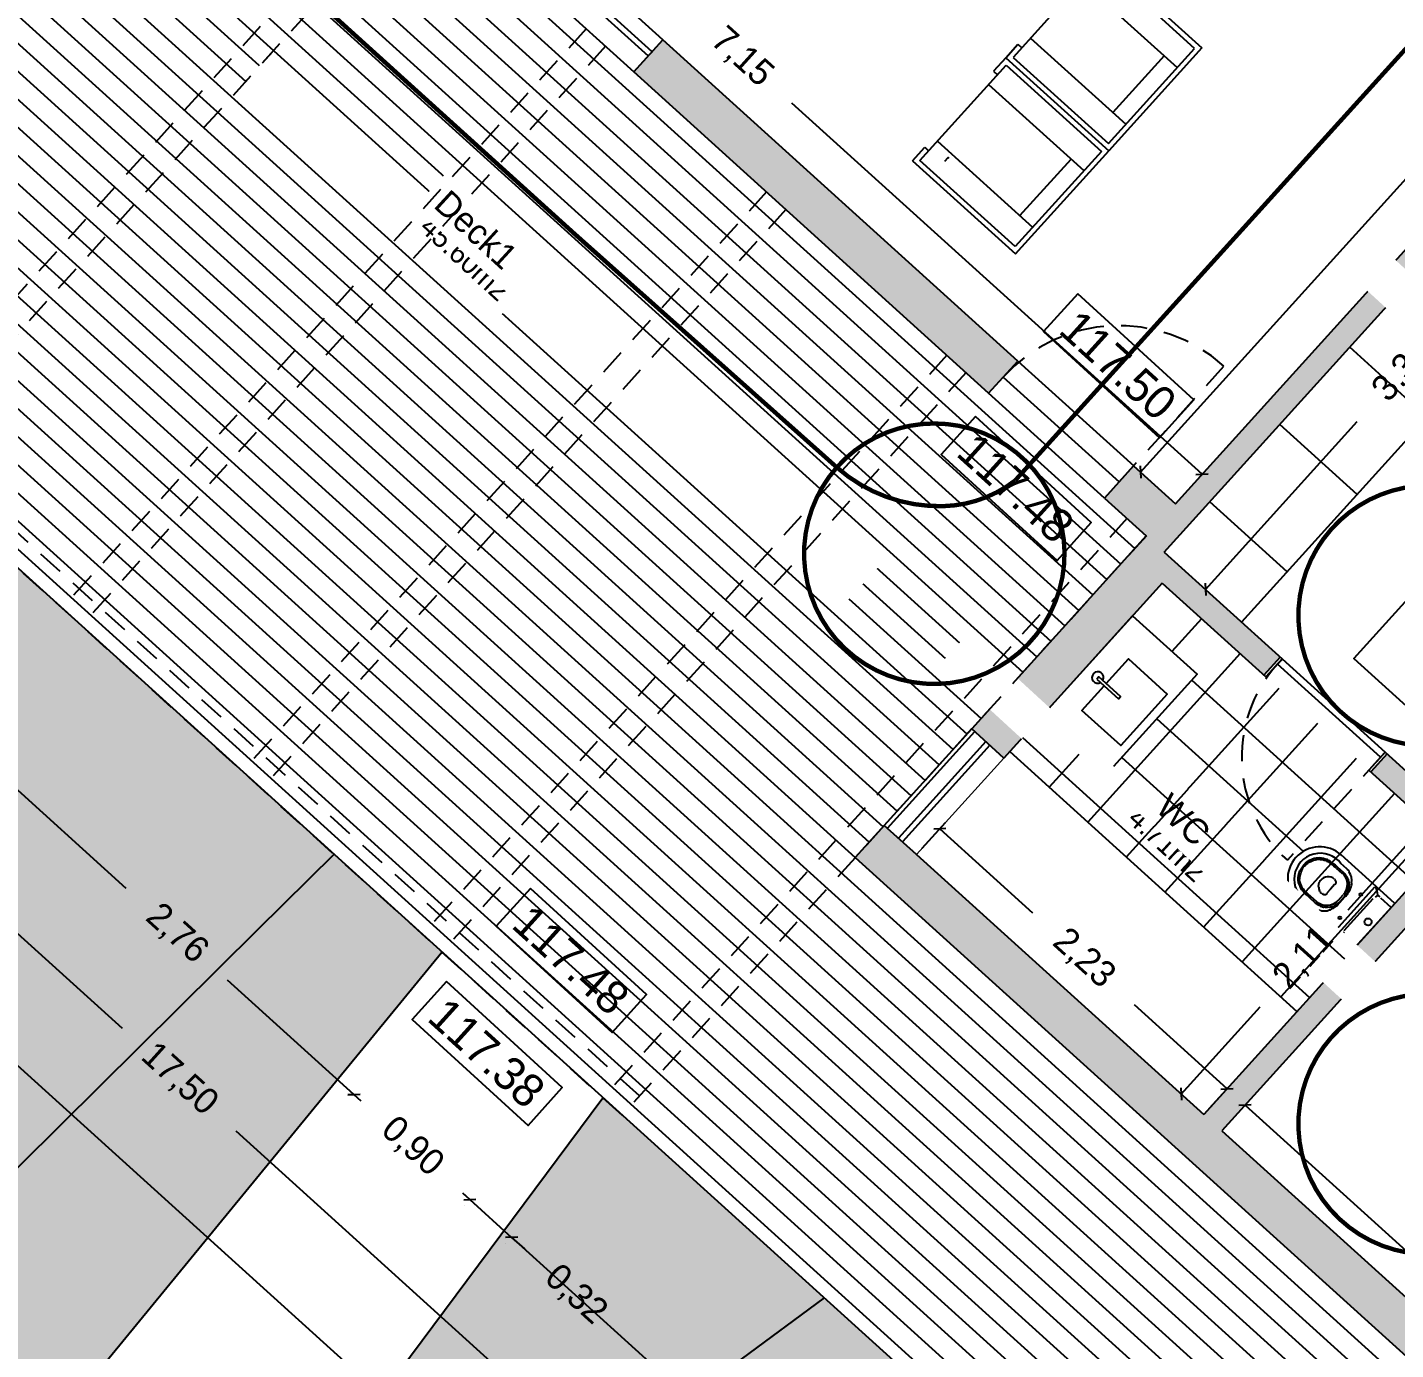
# Model space of a CAD drawing. Extents: x -196763 to -87623, y -65703 to -55832.
# Drawn here: x -87799.6 to -87791.72, y -65595.91 to -65588.3 of the extents above; entities that cross this region are included whole.
import ezdxf

# ---------------------------------------------------------------- set-up
doc = ezdxf.new("R2010")
doc.units = 0
doc.header["$MEASUREMENT"] = 0
doc.header["$PDMODE"] = 34
doc.header["$PDSIZE"] = 0.05
doc.linetypes.add('DASHED', pattern=[70, 50, -20])
doc.layers.add('01_vista', color=253, linetype='Continuous', lineweight=9)
for name, color, linetype in [('0_PROP.aux', 6, 'Continuous'), ('0_PROP.aux.cotas', 30, 'Continuous'), ('0_pROP.aux.legenda', 7, 'Continuous'), ('0_PROP.corte', 10, 'Continuous'), ('0_PROP.corte.vaos', 160, 'Continuous'), ('0_PROP.mob', 19, 'Continuous'), ('0_PROP.PMC', 5, 'Continuous'), ('0_PROP.trama', 251, 'Continuous'), ('0_PROP.vista1', 251, 'Continuous'), ('0_PROP.vista3', 254, 'Continuous'), ('0_PROP.vista4', 140, 'Continuous'), ('0_PROPfinal', 4, 'Continuous'), ('0_tramas piso0', 7, 'Continuous'), ('CV', 8, 'Continuous'), ('CVD', 6, 'Continuous')]:
    doc.layers.add(name, color=color, linetype=linetype)
doc.styles.add('creativespace', font='GOTHIC.TTF')
doc.dimstyles.new('creativespace', dxfattribs={"dimtxt": 0.15, "dimasz": 0.05, "dimexe": 0.05, "dimexo": 0.05, "dimgap": 0.2, "dimtad": 0, "dimtoh": 1, "dimzin": 1, "dimtxsty": 'creativespace', "dimblk": 'OBLIQUE', "dimcen": 0, "dimclrd": 251, "dimclre": 256, "dimclrt": 30, "dimazin": 3, "dimtfac": 1, "dimtmove": 0, "dimatfit": 3, "dimldrblk": 'OBLIQUE', "dimfxl": 1, "dimlwd": -1, "dimlwe": -1, "dimarcsym": 0})

# ---------------------------------------------------------------- blocks, each defined once
blk = doc.blocks.new('_Oblique')
at = {"color": 0, "linetype": 'ByBlock', "lineweight": -2}
blk.add_line((-0.5, -0.5), (0.5, 0.5), dxfattribs=at)
blk = doc.blocks.new('*D25')
at = {"layer": '0_PROP.aux.cotas', "color": 251, "transparency": 16777216}
for p, q in [((-87798.1384, -65586.073), (-87795.7762, -65588.2106)), ((-87792.835, -65590.8722), (-87795.1972, -65588.7346))]:
    blk.add_line(p, q, dxfattribs=at)
at = {"layer": 'DEFPOINTS', "color": 0, "transparency": 16777216}
for p in [(-87798.1384, -65586.073), (-87792.835, -65590.8722), (-87792.835, -65590.8722)]:
    blk.add_point(p, dxfattribs=at)
at = {"layer": '0_PROP.aux.cotas', "color": 251, "transparency": 16777216, "xscale": 0.05, "yscale": 0.05, "zscale": 0.05}
for p, rotation in [((-87798.1384, -65586.073), 137.856957847918), ((-87792.835, -65590.8722), 317.856957847918)]:
    blk.add_blockref('_Oblique', p, dxfattribs=dict(at, rotation=rotation))
at = {"layer": '0_PROP.aux.cotas', "color": 30, "transparency": 16777216, "insert": (-87795.4867, -65588.4726), "char_height": 0.15, "attachment_point": 5, "rotation": 317.85696, "style": 'creativespace'}
blk.add_mtext('7,15', dxfattribs=at)
blk = doc.blocks.new('*D30')
at = {"layer": '0_PROP.aux.cotas', "color": 251, "transparency": 16777216}
for p, q in [((-87789.526, -65586.8119), (-87791.0935, -65588.5441)), ((-87793.1894, -65590.8601), (-87791.6218, -65589.1279))]:
    blk.add_line(p, q, dxfattribs=at)
at = {"layer": 'DEFPOINTS', "color": 0, "transparency": 16777216}
for p in [(-87789.526, -65586.8119), (-87793.1894, -65590.8601), (-87793.1894, -65590.8601)]:
    blk.add_point(p, dxfattribs=at)
at = {"layer": '0_PROP.aux.cotas', "color": 251, "transparency": 16777216, "xscale": 0.05, "yscale": 0.05, "zscale": 0.05}
for p, rotation in [((-87789.526, -65586.8119), 47.85695784791795), ((-87793.1894, -65590.8601), 227.856957847918)]:
    blk.add_blockref('_Oblique', p, dxfattribs=dict(at, rotation=rotation))
at = {"layer": '0_PROP.aux.cotas', "color": 30, "transparency": 16777216, "insert": (-87791.3577, -65588.836), "char_height": 0.15, "attachment_point": 5, "rotation": 47.85696, "style": 'creativespace'}
blk.add_mtext('5,46', dxfattribs=at)
blk = doc.blocks.new('*D42')
at = {"layer": '0_PROP.aux.cotas', "color": 251, "transparency": 16777216}
for p, q in [((-87791.5404, -65592.8782), (-87791.9959, -65593.3816)), ((-87792.9554, -65594.4418), (-87792.4999, -65593.9385))]:
    blk.add_line(p, q, dxfattribs=at)
at = {"layer": 'DEFPOINTS', "color": 0, "transparency": 16777216}
for p in [(-87791.5404, -65592.8782), (-87792.9554, -65594.4418), (-87792.9554, -65594.4418)]:
    blk.add_point(p, dxfattribs=at)
at = {"layer": '0_PROP.aux.cotas', "color": 251, "transparency": 16777216, "xscale": 0.05, "yscale": 0.05, "zscale": 0.05}
for p, rotation in [((-87791.5404, -65592.8782), 47.85695784791795), ((-87792.9554, -65594.4418), 227.856957847918)]:
    blk.add_blockref('_Oblique', p, dxfattribs=dict(at, rotation=rotation))
at = {"layer": '0_PROP.aux.cotas', "color": 30, "transparency": 16777216, "insert": (-87792.2479, -65593.66), "char_height": 0.15, "attachment_point": 5, "rotation": 47.85696, "style": 'creativespace'}
blk.add_mtext('2,11', dxfattribs=at)
blk = doc.blocks.new('*D44')
at = {"layer": '0_PROP.aux.cotas', "color": 251, "transparency": 16777216}
for p, q in [((-87790.5397, -65589.0209), (-87791.4144, -65589.9874)), ((-87792.8154, -65591.5356), (-87791.9408, -65590.5691))]:
    blk.add_line(p, q, dxfattribs=at)
at = {"layer": 'DEFPOINTS', "color": 0, "transparency": 16777216}
for p in [(-87790.5397, -65589.0209), (-87790.5397, -65589.0209), (-87792.8154, -65591.5356)]:
    blk.add_point(p, dxfattribs=at)
at = {"layer": '0_PROP.aux.cotas', "color": 251, "transparency": 16777216, "xscale": 0.05, "yscale": 0.05, "zscale": 0.05}
for p, rotation in [((-87790.5397, -65589.0209), 47.85695784791795), ((-87792.8154, -65591.5356), 227.856957847918)]:
    blk.add_blockref('_Oblique', p, dxfattribs=dict(at, rotation=rotation))
at = {"layer": '0_PROP.aux.cotas', "color": 30, "transparency": 16777216, "insert": (-87791.6776, -65590.2783), "char_height": 0.15, "attachment_point": 5, "rotation": 47.85696, "style": 'creativespace'}
blk.add_mtext('3,39', dxfattribs=at)
blk = doc.blocks.new('*D46')
at = {"layer": '0_PROP.aux.cotas', "transparency": 16777216}
for p, q in [((-87794.4462, -65593.0253), (-87794.312, -65592.8769)), ((-87792.7916, -65594.5226), (-87792.6574, -65594.3743))]:
    blk.add_line(p, q, dxfattribs=at)
at = {"layer": '0_PROP.aux.cotas', "color": 251, "transparency": 16777216}
for p, q in [((-87794.3455, -65592.914), (-87793.8114, -65593.3974)), ((-87792.6909, -65594.4113), (-87793.2251, -65593.928))]:
    blk.add_line(p, q, dxfattribs=at)
at = {"layer": 'DEFPOINTS', "color": 0, "transparency": 16777216}
for p in [(-87794.4798, -65593.0624), (-87792.6909, -65594.4113), (-87792.8251, -65594.5597)]:
    blk.add_point(p, dxfattribs=at)
at = {"layer": '0_PROP.aux.cotas', "color": 251, "transparency": 16777216, "xscale": 0.05, "yscale": 0.05, "zscale": 0.05}
for p, rotation in [((-87794.3455, -65592.914), 137.856957847918), ((-87792.6909, -65594.4113), 317.856957847918)]:
    blk.add_blockref('_Oblique', p, dxfattribs=dict(at, rotation=rotation))
at = {"layer": '0_PROP.aux.cotas', "color": 30, "transparency": 16777216, "insert": (-87793.5182, -65593.6627), "char_height": 0.15, "attachment_point": 5, "rotation": 317.85696, "style": 'creativespace'}
blk.add_mtext('2,23', dxfattribs=at)
blk = doc.blocks.new('*D47')
at = {"layer": '0_PROP.aux.cotas', "color": 251, "transparency": 16777216}
for p, q in [((-87792.5871, -65594.5053), (-87791.4527, -65595.5319)), ((-87789.7336, -65597.0875), (-87790.868, -65596.0609))]:
    blk.add_line(p, q, dxfattribs=at)
at = {"layer": 'DEFPOINTS', "color": 0, "transparency": 16777216}
for p in [(-87792.5871, -65594.5053), (-87792.5871, -65594.5053), (-87789.7336, -65597.0875)]:
    blk.add_point(p, dxfattribs=at)
at = {"layer": '0_PROP.aux.cotas', "color": 251, "transparency": 16777216, "xscale": 0.05, "yscale": 0.05, "zscale": 0.05}
for p, rotation in [((-87792.5871, -65594.5053), 137.856957847918), ((-87789.7336, -65597.0875), 317.856957847918)]:
    blk.add_blockref('_Oblique', p, dxfattribs=dict(at, rotation=rotation))
at = {"layer": '0_PROP.aux.cotas', "color": 30, "transparency": 16777216, "insert": (-87791.1604, -65595.7964), "char_height": 0.15, "attachment_point": 5, "rotation": 317.85696, "style": 'creativespace'}
blk.add_mtext('3,85', dxfattribs=at)
blk = doc.blocks.new('*D52')
at = {"layer": '0_PROP.aux.cotas', "color": 251, "transparency": 16777216}
for p, q in [((-87797.7196, -65594.4449), (-87797.6794, -65594.4812)), ((-87797.0523, -65595.0488), (-87797.0924, -65595.0124))]:
    blk.add_line(p, q, dxfattribs=at)
at = {"layer": 'DEFPOINTS', "color": 0, "transparency": 16777216}
for p in [(-87797.7196, -65594.4449), (-87797.0523, -65595.0488), (-87797.0523, -65595.0488)]:
    blk.add_point(p, dxfattribs=at)
at = {"layer": '0_PROP.aux.cotas', "color": 251, "transparency": 16777216, "xscale": 0.05, "yscale": 0.05, "zscale": 0.05}
for p, rotation in [((-87797.7196, -65594.4449), 137.856957847918), ((-87797.0523, -65595.0488), 317.856957847918)]:
    blk.add_blockref('_Oblique', p, dxfattribs=dict(at, rotation=rotation))
at = {"layer": '0_PROP.aux.cotas', "color": 30, "transparency": 16777216, "insert": (-87797.3859, -65594.7468), "char_height": 0.15, "attachment_point": 5, "rotation": 317.85696, "style": 'creativespace'}
blk.add_mtext('0,90', dxfattribs=at)
blk = doc.blocks.new('*D54')
at = {"layer": '0_PROP.aux.cotas', "color": 251, "transparency": 16777216}
for p, q in [((-87799.7635, -65592.5952), (-87799.0343, -65593.2551)), ((-87797.7196, -65594.4448), (-87798.4488, -65593.7849))]:
    blk.add_line(p, q, dxfattribs=at)
at = {"layer": 'DEFPOINTS', "color": 0, "transparency": 16777216}
for p in [(-87799.7635, -65592.5952), (-87797.7196, -65594.4448), (-87797.7196, -65594.4448)]:
    blk.add_point(p, dxfattribs=at)
at = {"layer": '0_PROP.aux.cotas', "color": 251, "transparency": 16777216, "xscale": 0.05, "yscale": 0.05, "zscale": 0.05}
for p, rotation in [((-87799.7635, -65592.5952), 137.8554279679921), ((-87797.7196, -65594.4448), 317.8554279679921)]:
    blk.add_blockref('_Oblique', p, dxfattribs=dict(at, rotation=rotation))
at = {"layer": '0_PROP.aux.cotas', "color": 30, "transparency": 16777216, "insert": (-87798.7415, -65593.52), "char_height": 0.15, "attachment_point": 5, "rotation": 317.85543, "style": 'creativespace'}
blk.add_mtext('2,76', dxfattribs=at)
blk = doc.blocks.new('*D55')
at = {"layer": '0_PROP.aux.cotas', "color": 251, "transparency": 16777216}
for p, q in [((-87797.0523, -65595.0488), (-87797.0894, -65595.0153)), ((-87797.0523, -65595.0488), (-87796.8116, -65595.2666)), ((-87796.8116, -65595.2666), (-87796.7375, -65595.3337))]:
    blk.add_line(p, q, dxfattribs=at)
at = {"layer": '0_PROP.aux.cotas', "transparency": 16777216}
for p, q in [((-87797.0858, -65595.0858), (-87797.0858, -65595.0859)), ((-87796.8451, -65595.3036), (-87796.8452, -65595.3037))]:
    blk.add_line(p, q, dxfattribs=at)
at = {"layer": 'DEFPOINTS', "color": 0, "transparency": 16777216}
for p in [(-87797.0522, -65595.0488), (-87796.8116, -65595.2665), (-87796.8116, -65595.2666)]:
    blk.add_point(p, dxfattribs=at)
at = {"layer": '0_PROP.aux.cotas', "color": 251, "transparency": 16777216, "xscale": 0.05, "yscale": 0.05, "zscale": 0.05}
for p, rotation in [((-87797.0523, -65595.0488), 317.856957847918), ((-87796.8116, -65595.2666), 137.856957847918)]:
    blk.add_blockref('_Oblique', p, dxfattribs=dict(at, rotation=rotation))
at = {"layer": '0_PROP.aux.cotas', "color": 30, "transparency": 16777216, "insert": (-87796.4443, -65595.599), "char_height": 0.15, "attachment_point": 5, "rotation": 317.85696, "style": 'creativespace'}
blk.add_mtext('0,32', dxfattribs=at)
blk = doc.blocks.new('*D56')
at = {"layer": '0_PROP.aux.cotas', "color": 251, "transparency": 16777216}
for p, q in [((-87796.8116, -65595.2665), (-87795.4471, -65596.5013)), ((-87793.4939, -65598.2688), (-87794.8583, -65597.0341))]:
    blk.add_line(p, q, dxfattribs=at)
at = {"layer": 'DEFPOINTS', "color": 0, "transparency": 16777216}
for p in [(-87796.8116, -65595.2665), (-87793.4939, -65598.2688), (-87793.4939, -65598.2688)]:
    blk.add_point(p, dxfattribs=at)
at = {"layer": '0_PROP.aux.cotas', "color": 251, "transparency": 16777216, "xscale": 0.05, "yscale": 0.05, "zscale": 0.05}
for p, rotation in [((-87796.8116, -65595.2665), 137.856957847918), ((-87793.4939, -65598.2688), 317.856957847918)]:
    blk.add_blockref('_Oblique', p, dxfattribs=dict(at, rotation=rotation))
at = {"layer": '0_PROP.aux.cotas', "color": 30, "transparency": 16777216, "insert": (-87795.1527, -65596.7677), "char_height": 0.15, "attachment_point": 5, "rotation": 317.85696, "style": 'creativespace'}
blk.add_mtext('4,47', dxfattribs=at)
blk = doc.blocks.new('*D60')
at = {"layer": '0_PROP.aux.cotas', "color": 251, "transparency": 16777216}
for p, q in [((-87802.9042, -65591.3395), (-87800.5783, -65593.4443)), ((-87797.6734, -65596.0731), (-87799.9993, -65593.9683))]:
    blk.add_line(p, q, dxfattribs=at)
at = {"layer": 'DEFPOINTS', "color": 0, "transparency": 16777216}
for p in [(-87802.9042, -65591.3395), (-87797.6734, -65596.0731), (-87797.6734, -65596.0731)]:
    blk.add_point(p, dxfattribs=at)
at = {"layer": '0_PROP.aux.cotas', "color": 251, "transparency": 16777216, "xscale": 0.05, "yscale": 0.05, "zscale": 0.05}
for p, rotation in [((-87802.9042, -65591.3395), 137.856957847918), ((-87797.6734, -65596.0731), 317.856957847918)]:
    blk.add_blockref('_Oblique', p, dxfattribs=dict(at, rotation=rotation))
at = {"layer": '0_PROP.aux.cotas', "color": 30, "transparency": 16777216, "insert": (-87800.2888, -65593.7063), "char_height": 0.15, "attachment_point": 5, "rotation": 317.85696, "style": 'creativespace'}
blk.add_mtext('7,05', dxfattribs=at)
blk = doc.blocks.new('*D62')
at = {"layer": '0_PROP.aux.cotas', "color": 251, "transparency": 16777216}
for p, q in [((-87805.2171, -65588.49), (-87799.055, -65594.0618)), ((-87792.2369, -65600.2268), (-87798.399, -65594.655))]:
    blk.add_line(p, q, dxfattribs=at)
at = {"layer": 'DEFPOINTS', "color": 0, "transparency": 16777216}
for p in [(-87805.2171, -65588.49), (-87792.2369, -65600.2268), (-87792.2369, -65600.2268)]:
    blk.add_point(p, dxfattribs=at)
at = {"layer": '0_PROP.aux.cotas', "color": 251, "transparency": 16777216, "xscale": 0.05, "yscale": 0.05, "zscale": 0.05}
for p, rotation in [((-87805.2171, -65588.49), 137.879987064216), ((-87792.2369, -65600.2268), 317.8799870642161)]:
    blk.add_blockref('_Oblique', p, dxfattribs=dict(at, rotation=rotation))
at = {"layer": '0_PROP.aux.cotas', "color": 30, "transparency": 16777216, "insert": (-87798.727, -65594.3584), "char_height": 0.15, "attachment_point": 5, "rotation": 317.87999, "style": 'creativespace'}
blk.add_mtext('17,50', dxfattribs=at)

msp = doc.modelspace()

# ---------------------------------------------------------------- hatches: boundary and pattern name
at = {"layer": '0_PROP.trama'}
h = msp.add_hatch(color=256, dxfattribs=at)
h.dxf.hatch_style = 1
h.paths.add_polyline_path([(-87787.4531, -65584.9249), (-87787.6209, -65585.1103), (-87789.3151, -65586.9825), (-87789.2113, -65587.0765), (-87789.1234, -65586.9793), (-87788.4555, -65587.5836), (-87788.3616, -65587.4798), (-87789.0294, -65586.8755), (-87787.517, -65585.2042), (-87786.8195, -65585.8355), (-87786.6517, -65585.6501)])
h.paths.add_polyline_path([(-87785.5658, -65586.97), (-87787.0782, -65588.6412), (-87787.7461, -65588.0368), (-87787.84, -65588.1406), (-87787.1721, -65588.745), (-87787.26, -65588.8421), (-87787.1562, -65588.936), (-87785.462, -65587.0639), (-87782.8236, -65589.4516), (-87783.8236, -65590.5567), (-87783.6382, -65590.7244), (-87782.4704, -65589.4339), (-87786.0956, -65586.1534), (-87786.2634, -65586.3387)])
h.paths.add_polyline_path([(-87787.8011, -65589.6487), (-87787.7132, -65589.5515), (-87787.817, -65589.4576), (-87788.0868, -65589.7557), (-87787.983, -65589.8497), (-87787.895, -65589.7525), (-87785.0712, -65592.3079), (-87784.9773, -65592.2041), (-87785.5334, -65591.7009)])
h.paths.add_polyline_path([(-87789.8749, -65587.8098), (-87789.7683, -65587.692), (-87789.8721, -65587.598), (-87792.9885, -65591.0418), (-87793.1562, -65591.2272), (-87794.1619, -65592.3385), (-87793.9765, -65592.5063), (-87793.0648, -65591.4988), (-87792.4785, -65592.0294), (-87792.3845, -65591.9255), (-87793.0524, -65591.3211), (-87790.7768, -65588.8064), (-87790.109, -65589.4107), (-87790.015, -65589.3069), (-87790.6828, -65588.7026), (-87789.9688, -65587.9136), (-87789.5239, -65588.3161), (-87789.43, -65588.2123)])
h.paths.add_polyline_path([(-87789.3995, -65589.8639), (-87789.4934, -65589.9677), (-87788.8255, -65590.5721), (-87790.0695, -65591.9468), (-87790.5144, -65591.5442), (-87790.6083, -65591.648), (-87790.1635, -65592.0506), (-87787.2358, -65594.6999), (-87786.4102, -65593.7876), (-87786.5956, -65593.6198), (-87787.3272, -65594.4284), (-87789.9657, -65592.0407), (-87788.54, -65590.4652), (-87788.6438, -65590.3712), (-87788.7316, -65590.4683)])
h.paths.add_polyline_path([(-87787.2358, -65594.6999), (-87787.4212, -65594.5322), (-87789.8678, -65597.2359), (-87790.0356, -65597.4212), (-87789.8502, -65597.589)])
h.paths.add_polyline_path([(-87792.7213, -65594.6536), (-87791.2124, -65592.9862), (-87791.769, -65592.4825), (-87791.863, -65592.5863), (-87791.4102, -65592.9961), (-87792.8251, -65594.5597), (-87794.4798, -65593.0624), (-87794.6473, -65592.9107), (-87794.6651, -65592.8946), (-87794.8329, -65593.08), (-87791.5153, -65596.0822), (-87791.3475, -65595.8968)])

# ---------------------------------------------------------------- linework, layer by layer
at = {"layer": '01_vista'}
msp.add_lwpolyline([(-87794.0692, -65592.4224), (-87793.9765, -65592.5063), (-87794.4798, -65593.0624), (-87794.6473, -65592.9107), (-87794.1441, -65592.3546)], dxfattribs=at)
at = {"layer": '0_PROP.aux', "linetype": 'DASHED', "ltscale": 0.003}
msp.add_line((-87791.807, -65592.5022), (-87792.3439, -65593.0954), dxfattribs=at)
for points in [[(-87793.313, -65590.9167), (-87792.7091, -65590.2494)], [(-87796.2859, -65594.4623), (-87796.1747, -65594.563)]]:
    msp.add_lwpolyline(points, dxfattribs=at)
for centre, radius, start, end in [((-87793.313, -65590.9167), 0.9, 47.85696, 137.85696), ((-87791.807, -65592.5022), 0.8001, 134.9914, 227.85696)]:
    msp.add_arc(centre, radius, start, end, dxfattribs=at)
at = {"layer": '0_PROP.aux.cotas'}
for points in [[(-87793.5511, -65589.8325), (-87793.7484, -65590.0506), (-87793.0805, -65590.6617), (-87792.8831, -65590.4436)], [(-87794.1409, -65590.5397), (-87794.3383, -65590.7578), (-87793.6704, -65591.3689), (-87793.473, -65591.1508)], [(-87796.7025, -65593.257), (-87796.8998, -65593.4751), (-87796.2319, -65594.0862), (-87796.0345, -65593.8681)], [(-87797.1876, -65593.7931), (-87797.3849, -65594.0112), (-87796.717, -65594.6223), (-87796.5196, -65594.4042)]]:
    msp.add_lwpolyline(points, close=True, dxfattribs=at)
at = {"layer": '0_PROP.corte'}
for p, q in [((-87793.0648, -65591.4988), (-87793.9765, -65592.5063)), ((-87792.3846, -65591.9256), (-87792.4785, -65592.0294)), ((-87792.3735, -65591.9356), (-87792.4246, -65591.9921)), ((-87791.7691, -65592.4826), (-87791.863, -65592.5864)), ((-87791.7802, -65592.4725), (-87791.8313, -65592.529)), ((-87794.4798, -65593.0624), (-87792.8251, -65594.5597)), ((-87792.7213, -65594.6536), (-87791.3475, -65595.8968))]:
    msp.add_line(p, q, dxfattribs=at)
for points in [[(-87792.9885, -65591.0418), (-87789.8619, -65587.5868)], [(-87796.1082, -65588.5559), (-87795.9404, -65588.3705)], [(-87793.8965, -65590.2202), (-87795.9404, -65588.3705)], [(-87794.0642, -65590.4055), (-87796.1082, -65588.5559)], [(-87793.0524, -65591.3211), (-87790.7768, -65588.8064)], [(-87794.0642, -65590.4055), (-87793.8965, -65590.2202)], [(-87793.2292, -65590.8241), (-87793.3969, -65591.0094)], [(-87793.2292, -65590.8241), (-87792.9885, -65591.0418)], [(-87793.3969, -65591.0094), (-87793.1562, -65591.2272)], [(-87793.1562, -65591.2272), (-87794.1619, -65592.3385)], [(-87793.0524, -65591.3211), (-87792.3734, -65591.9356)], [(-87793.0648, -65591.4988), (-87792.4674, -65592.0394)], [(-87792.3734, -65591.9356), (-87792.4674, -65592.0394)], [(-87794.6651, -65592.8946), (-87794.1619, -65592.3385)], [(-87794.6473, -65592.9107), (-87794.1441, -65592.3546)], [(-87791.7802, -65592.4724), (-87791.8742, -65592.5762)], [(-87791.7802, -65592.4724), (-87791.2124, -65592.9862)], [(-87791.8742, -65592.5762), (-87791.4102, -65592.9961)], [(-87794.6651, -65592.8946), (-87794.8329, -65593.08), (-87791.5153, -65596.0822)], [(-87794.4798, -65593.0624), (-87794.6651, -65592.8946)], [(-87791.4102, -65592.9961), (-87792.8251, -65594.5597)], [(-87791.2124, -65592.9862), (-87792.7213, -65594.6536)]]:
    msp.add_lwpolyline(points, dxfattribs=at)
at = {"layer": '0_PROP.corte', "linetype": 'Continuous'}
msp.add_lwpolyline([(-87793.9765, -65592.5063), (-87794.1619, -65592.3385)], dxfattribs=at)
at = {"layer": '0_PROP.corte.vaos', "linetype": 'Continuous'}
msp.add_lwpolyline([(-87796.7827, -65587.7769), (-87796.0243, -65588.4632), (-87796.003, -65588.4397), (-87796.7613, -65587.7534)], close=True, dxfattribs=at)
for points in [[(-87793.9804, -65590.3129), (-87793.313, -65590.9167)], [(-87793.3969, -65591.0094), (-87794.0642, -65590.4055)], [(-87791.7802, -65592.4725), (-87791.807, -65592.5022), (-87792.4003, -65591.9653), (-87792.3735, -65591.9356), (-87791.7802, -65592.4725)]]:
    msp.add_lwpolyline(points, dxfattribs=at)
at = {"layer": '0_PROP.corte.vaos'}
for points in [[(-87794.081, -65592.4117), (-87794.5842, -65592.9678)], [(-87794.0574, -65592.433), (-87794.5607, -65592.9891)]]:
    msp.add_lwpolyline(points, dxfattribs=at)
at = {"layer": '0_PROP.mob'}
for p, q in [((-87793.427, -65587.9232), (-87793.9235, -65588.4719)), ((-87793.4291, -65587.8808), (-87792.836, -65588.4176)), ((-87792.8783, -65588.4197), (-87793.427, -65587.9232)), ((-87793.5277, -65588.0344), (-87792.979, -65588.5309)), ((-87793.9659, -65588.474), (-87793.8955, -65588.3961)), ((-87793.8955, -65588.3961), (-87793.8732, -65588.4162)), ((-87793.8229, -65588.3606), (-87793.2742, -65588.8572)), ((-87793.9659, -65588.474), (-87794.0364, -65588.5518)), ((-87793.9659, -65588.474), (-87793.3727, -65589.0108)), ((-87793.9659, -65588.474), (-87793.3727, -65589.0108)), ((-87793.9235, -65588.4719), (-87793.3749, -65588.9684)), ((-87793.3749, -65588.9684), (-87792.8783, -65588.4197)), ((-87792.836, -65588.4176), (-87793.3727, -65589.0108)), ((-87793.0531, -65588.4638), (-87793.3484, -65588.7901)), ((-87794.4603, -65589.065), (-87793.9638, -65588.5163)), ((-87794.0364, -65588.5518), (-87794.0141, -65588.572)), ((-87793.9638, -65588.5163), (-87793.4151, -65589.0129)), ((-87794.0645, -65588.6276), (-87793.5158, -65589.1241)), ((-87794.3597, -65588.9538), (-87793.811, -65589.4503)), ((-87794.5027, -65589.0671), (-87794.4323, -65588.9893)), ((-87794.4323, -65588.9893), (-87794.41, -65589.0094)), ((-87793.4151, -65589.0129), (-87793.9116, -65589.5616)), ((-87793.9095, -65589.6039), (-87793.3727, -65589.0108)), ((-87794.5027, -65589.0671), (-87793.9095, -65589.6039)), ((-87793.9116, -65589.5616), (-87794.4603, -65589.065)), ((-87793.8851, -65589.3832), (-87793.5899, -65589.057)), ((-87793.943, -65592.4692), (-87792.2884, -65593.9665))]:
    msp.add_line(p, q, dxfattribs=at)
for points in [[(-87794.317, -65589.0694), (-87794.2978, -65589.0482), (-87794.2931, -65589.0525)], [(-87790.3319, -65589.209), (-87792.6076, -65591.7237)], [(-87792.3448, -65591.4334), (-87792.7897, -65591.0308)], [(-87793.3869, -65592.077), (-87793.259, -65591.9358), (-87793.0354, -65592.1382), (-87793.3038, -65592.4348), (-87793.5275, -65592.2324), (-87793.3996, -65592.0912)], [(-87792.2823, -65593.3399), (-87792.0822, -65593.521), (-87791.9739, -65593.619), (-87791.7246, -65593.3436), (-87791.8329, -65593.2456), (-87792.033, -65593.0645)], [(-87792.063, -65593.1402), (-87792.0277, -65593.1721)], [(-87792.0717, -65593.235), (-87792.0952, -65593.2609), (-87792.1165, -65593.2845)], [(-87792.0803, -65593.5142), (-87791.8396, -65593.2482)], [(-87792.0238, -65593.2956), (-87792.0536, -65593.3285)], [(-87792.0158, -65593.4997), (-87791.8497, -65593.3161)], [(-87791.7459, -65593.3671), (-87791.8048, -65593.3139)], [(-87791.9526, -65593.5955), (-87792.0115, -65593.5422)]]:
    msp.add_lwpolyline(points, dxfattribs=at)
for points in [[(-87793.7723, -65592.2806), (-87793.2355, -65591.6873), (-87792.8635, -65592.0239), (-87793.4004, -65592.6172)], [(-87793.442, -65592.0528), (-87793.3172, -65592.1657), (-87793.3045, -65592.1516), (-87793.4292, -65592.0387)]]:
    msp.add_lwpolyline(points, close=True, dxfattribs=at)
for points in [[(-87792.2332, -65593.333), (-87792.2002, -65593.3628), (-87792.1955, -65593.3671), (-87792.1885, -65593.3735), (-87792.1816, -65593.3754), (-87792.1748, -65593.3773), (-87792.1677, -65593.3837), (-87792.1588, -65593.3832), (-87792.1519, -65593.3851), (-87792.1451, -65593.387), (-87792.1361, -65593.3866), (-87792.1316, -65593.3864), (-87792.1227, -65593.3859), (-87792.1182, -65593.3857), (-87792.1137, -65593.3855), (-87792.1071, -65593.3829), (-87792.1005, -65593.3803), (-87792.096, -65593.3801), (-87792.0894, -65593.3775), (-87792.0851, -65593.3728), (-87792.0785, -65593.3702), (-87792.0719, -65593.3676), (-87792.0589, -65593.358), (-87792.0503, -65593.3486), (-87792.0418, -65593.3392), (-87792.012, -65593.3062), (-87792.0077, -65593.3015), (-87792.0035, -65593.2968), (-87791.9992, -65593.2921), (-87791.9949, -65593.2874), (-87791.993, -65593.2805), (-87791.9888, -65593.2758), (-87791.9867, -65593.2735), (-87791.9826, -65593.2643), (-87791.9807, -65593.2574), (-87791.9767, -65593.2483), (-87791.9748, -65593.2414), (-87791.9729, -65593.2346), (-87791.9731, -65593.2301), (-87791.9735, -65593.2211), (-87791.9716, -65593.2143), (-87791.9721, -65593.2053), (-87791.9746, -65593.1987), (-87791.9751, -65593.1897), (-87791.9777, -65593.1831), (-87791.9803, -65593.1765), (-87791.9852, -65593.1678), (-87791.9878, -65593.1611), (-87791.9903, -65593.1545), (-87791.9974, -65593.1481), (-87792.0021, -65593.1439), (-87792.0351, -65593.114, 1.204358)], [(-87792.2482, -65593.1224, -0.273506), (-87792.1468, -65593.0814), (-87792.1355, -65593.0831), (-87792.1263, -65593.0871), (-87792.115, -65593.0888), (-87792.1079, -65593.0952), (-87792.1011, -65593.0971), (-87792.094, -65593.1035), (-87792.087, -65593.1099), (-87792.0684, -65593.1224), (-87792.0566, -65593.1331), (-87792.0213, -65593.1651), (-87792.0189, -65593.1672), (-87792.0142, -65593.1714), (-87792.0119, -65593.1736), (-87792.0093, -65593.1802), (-87792.0046, -65593.1845), (-87792.0044, -65593.1889), (-87791.9996, -65593.1932), (-87791.9994, -65593.1977), (-87791.9947, -65593.2019), (-87791.9945, -65593.2064), (-87791.9943, -65593.2109), (-87791.9919, -65593.213), (-87791.9917, -65593.2175), (-87791.9891, -65593.2241), (-87791.9889, -65593.2286), (-87791.9887, -65593.2331), (-87791.9884, -65593.2376), (-87791.9906, -65593.24), (-87791.9882, -65593.2421), (-87791.9903, -65593.2444), (-87791.988, -65593.2466), (-87791.9901, -65593.2489), (-87791.9899, -65593.2534), (-87791.992, -65593.2558), (-87791.9918, -65593.2602), (-87791.9939, -65593.2626), (-87791.9937, -65593.2671), (-87791.9958, -65593.2694), (-87791.9999, -65593.2786), (-87792.0039, -65593.2878), (-87792.008, -65593.297), (-87792.0143, -65593.3041), (-87792.0442, -65593.337), (-87792.0484, -65593.3417), (-87792.0572, -65593.3467), (-87792.0593, -65593.349), (-87792.0614, -65593.3514), (-87792.0659, -65593.3516), (-87792.0681, -65593.354), (-87792.0702, -65593.3563), (-87792.0768, -65593.3589), (-87792.0789, -65593.3613), (-87792.0834, -65593.3615), (-87792.0855, -65593.3638), (-87792.0879, -65593.3617), (-87792.09, -65593.3641), (-87792.0922, -65593.3664), (-87792.0945, -65593.3643), (-87792.099, -65593.3645), (-87792.1011, -65593.3669), (-87792.108, -65593.365), (-87792.1146, -65593.3675), (-87792.1191, -65593.3678), (-87792.1236, -65593.368), (-87792.1259, -65593.3658), (-87792.1304, -65593.3661), (-87792.1349, -65593.3663), (-87792.1372, -65593.3642), (-87792.1417, -65593.3644), (-87792.1441, -65593.3623), (-87792.1486, -65593.3625), (-87792.1509, -65593.3604), (-87792.1601, -65593.3563), (-87792.1693, -65593.3523), (-87792.1764, -65593.3459), (-87792.1811, -65593.3416), (-87792.2164, -65593.3097), (-87792.2282, -65593.299), (-87792.2446, -65593.2841), (-87792.2496, -65593.2754), (-87792.2566, -65593.269), (-87792.2613, -65593.2647), (-87792.2663, -65593.256), (-87792.2691, -65593.2449), (-87792.274, -65593.2361), (-87792.2792, -65593.2229, -0.245046)]]:
    msp.add_lwpolyline(points, format="xyb", close=True, dxfattribs=at)
for points in [[(-87792.0523, -65593.3271, -0.409423), (-87792.1747, -65593.3346), (-87792.21, -65593.3026), (-87792.2123, -65593.3005), (-87792.2218, -65593.292), (-87792.2382, -65593.277), (-87792.2453, -65593.2706), (-87792.2502, -65593.2619), (-87792.2573, -65593.2555), (-87792.2599, -65593.2489), (-87792.2625, -65593.2423), (-87792.265, -65593.2357), (-87792.2676, -65593.2291), (-87792.2702, -65593.2224), (-87792.273, -65593.2113), (-87792.2713, -65593.2), (-87792.2718, -65593.191), (-87792.2679, -65593.1774), (-87792.266, -65593.1705), (-87792.2641, -65593.1637), (-87792.2601, -65593.1545), (-87792.2561, -65593.1453), (-87792.2499, -65593.1338), (-87792.2456, -65593.129), (-87792.2435, -65593.1267), (-87792.235, -65593.1173), (-87792.2262, -65593.1123), (-87792.2198, -65593.1053), (-87792.2087, -65593.1025), (-87792.2, -65593.0975), (-87792.1934, -65593.095), (-87792.1823, -65593.0922), (-87792.1733, -65593.0917), (-87792.1622, -65593.0889), (-87792.1554, -65593.0908), (-87792.1509, -65593.0906), (-87792.1419, -65593.0902), (-87792.1327, -65593.0942), (-87792.1214, -65593.0959), (-87792.1167, -65593.1001), (-87792.1099, -65593.102), (-87792.1028, -65593.1084), (-87792.0959, -65593.1103), (-87792.0912, -65593.1146)], [(-87792.0733, -65593.2036, 0.432634), (-87792.1517, -65593.2098), (-87792.1559, -65593.2145), (-87792.1578, -65593.2213), (-87792.1621, -65593.226), (-87792.164, -65593.2329), (-87792.1638, -65593.2374), (-87792.1657, -65593.2442), (-87792.1631, -65593.2508), (-87792.1627, -65593.2598), (-87792.1601, -65593.2664), (-87792.1599, -65593.2709), (-87792.1552, -65593.2751), (-87792.1526, -65593.2818), (-87792.1479, -65593.286)]]:
    msp.add_lwpolyline(points, format="xyb", dxfattribs=at)
for centre, radius in [((-87791.9205, -65593.2927), 0.00794), ((-87792.0419, -65593.4268), 0.00794), ((-87791.8789, -65593.4502), 0.0206)]:
    msp.add_circle(centre, radius, dxfattribs=at)
for centre, radius, start, end in [((-87793.4359, -65592.0424), 0.0333, 332.24905, 303.46487), ((-87792.1565, -65593.2033), 0.1857, 47.85704, 227.85688), ((-87792.481, -65593.6045), 0.6247, 47.85882, 51.39723), ((-87792.0836, -65593.2221), 0.0206, 317.85833, 54.18605), ((-87792.0853, -65593.2334), 0.0873, 317.66982, 46.73109), ((-87792.1284, -65593.2716), 0.0206, 221.52789, 317.85558), ((-87791.835, -65593.2502), 0.00476, 47.91577, 137.85413), ((-87791.9205, -65593.2927), 0.0969, 359.47626, 27.01962), ((-87791.8224, -65593.3215), 0.0206, 47.85704, 137.85688), ((-87792.0757, -65593.5162), 0.00476, 137.85477, 227.93097), ((-87792.0419, -65593.4268), 0.0969, 248.6943, 276.23766), ((-87792.0035, -65593.5216), 0.0206, 137.85704, 227.85688)]:
    msp.add_arc(centre, radius, start, end, dxfattribs=at)
at = {"layer": '0_PROP.trama', "color": 33}
for points in [[(-87798.5259, -65586.5012), (-87793.2225, -65591.3004)], [(-87798.6064, -65586.5902), (-87793.303, -65591.3894)], [(-87798.6869, -65586.6792), (-87793.3836, -65591.4784)], [(-87798.7675, -65586.7682), (-87793.4641, -65591.5674)], [(-87798.848, -65586.8571), (-87793.5446, -65591.6564)], [(-87798.9285, -65586.9461), (-87793.6251, -65591.7453)], [(-87799.009, -65587.0351), (-87793.7056, -65591.8343)], [(-87799.0895, -65587.1241), (-87793.7861, -65591.9233)], [(-87799.1701, -65587.213), (-87793.8667, -65592.0123)], [(-87799.2506, -65587.302), (-87793.9472, -65592.1012)], [(-87799.3311, -65587.391), (-87794.0277, -65592.1902)], [(-87799.4116, -65587.48), (-87794.1082, -65592.2792)], [(-87799.4921, -65587.5689), (-87794.1887, -65592.3682)], [(-87799.5726, -65587.6579), (-87794.2693, -65592.4571)], [(-87799.6532, -65587.7469), (-87794.3498, -65592.5461)], [(-87799.7337, -65587.8359), (-87794.4303, -65592.6351)], [(-87799.8142, -65587.9249), (-87794.5108, -65592.7241)], [(-87799.8947, -65588.0138), (-87794.5913, -65592.8131)], [(-87799.9752, -65588.1028), (-87794.6718, -65592.902)], [(-87800.0558, -65588.1918), (-87794.7524, -65592.991)], [(-87800.1363, -65588.2808), (-87794.8329, -65593.08)], [(-87800.2168, -65588.3697), (-87789.9307, -65597.6779)], [(-87800.2973, -65588.4587), (-87790.0112, -65597.7669)], [(-87800.3778, -65588.5477), (-87790.0918, -65597.8559)], [(-87800.4583, -65588.6367), (-87790.1723, -65597.9449)], [(-87800.5389, -65588.7256), (-87790.2528, -65598.0339)], [(-87800.6194, -65588.8146), (-87790.3333, -65598.1229)], [(-87800.6999, -65588.9036), (-87790.4138, -65598.2118)], [(-87800.7804, -65588.9926), (-87790.4943, -65598.3008)], [(-87800.8609, -65589.0815), (-87790.5748, -65598.3898)], [(-87800.9415, -65589.1705), (-87790.6553, -65598.4788)], [(-87801.022, -65589.2595), (-87790.7359, -65598.5678)], [(-87801.1025, -65589.3485), (-87790.8164, -65598.6567)], [(-87801.183, -65589.4375), (-87790.8969, -65598.7457)], [(-87801.2635, -65589.5264), (-87790.9774, -65598.8347)], [(-87801.344, -65589.6154), (-87791.0579, -65598.9237)], [(-87801.4246, -65589.7044), (-87791.1384, -65599.0127)]]:
    msp.add_lwpolyline(points, dxfattribs=at)
at = {"layer": '0_PROP.trama'}
msp.add_lwpolyline([(-87793.8965, -65590.2202), (-87793.2287, -65590.8236)], dxfattribs=at)
for points in [[(-87795.9404, -65588.3705), (-87793.8965, -65590.2202), (-87796.1082, -65588.5559), (-87794.0642, -65590.4055)], [(-87793.2287, -65590.8236), (-87792.9885, -65591.0418), (-87793.3969, -65591.0094), (-87793.1562, -65591.2272)]]:
    msp.add_solid(points, dxfattribs=at)
at = {"layer": '0_PROP.vista1', "linetype": 'Continuous'}
msp.add_lwpolyline([(-87801.4784, -65589.7639), (-87791.1918, -65599.0717)], dxfattribs=at)
at = {"layer": '0_PROP.vista3'}
msp.add_lwpolyline([(-87796.1082, -65588.5559), (-87795.9404, -65588.3705), (-87797.4201, -65587.0315), (-87797.5879, -65587.2169), (-87796.1082, -65588.5559)], dxfattribs=at)
at = {"layer": '0_PROP.vista4', "linetype": 'Continuous'}
for points in [[(-87812.5184, -65612.2817), (-87797.2133, -65593.6235)], [(-87810.8731, -65614.0502), (-87796.2861, -65594.4626)]]:
    msp.add_lwpolyline(points, dxfattribs=at)
at = {"layer": 'CV', "linetype": 'Continuous'}
msp.add_polyline3d([(-87797.8346, -65593.061, 0), (-87798.276, -65593.495, 0), (-87800.097, -65595.3, 0), (-87801.972, -65597.167, 0), (-87801.972, -65597.167, 0), (-87803.851, -65599.029, 0), (-87805.696, -65600.808, 0), (-87807.474, -65602.417, 0), (-87809.151, -65603.774, 0), (-87810.692, -65604.793, 0), (-87810.692, -65604.793, 0), (-87812.077, -65605.419, 0), (-87813.326, -65605.708, 0), (-87814.475, -65605.744, 0), (-87815.556, -65605.611, 0)], dxfattribs=at)
at = {"layer": 'CVD', "linetype": 'Continuous'}
msp.add_polyline3d([(-87795.012, -65595.615, 0), (-87795.968, -65596.322, 0), (-87797.109, -65597.227, 0), (-87797.109, -65597.227, 0), (-87798.247, -65598.202, 0), (-87799.383, -65599.238, 0), (-87800.517, -65600.318, 0), (-87801.65, -65601.428, 0), (-87802.782, -65602.553, 0), (-87802.782, -65602.553, 0), (-87803.914, -65603.671, 0), (-87805.043, -65604.735, 0), (-87806.168, -65605.69, 0), (-87807.285, -65606.48, 0), (-87808.392, -65607.053, 0), (-87808.392, -65607.053, 0), (-87809.488, -65607.37, 0), (-87810.574, -65607.469, 0), (-87811.652, -65607.404, 0), (-87812.726, -65607.23, 0), (-87813.797, -65607.001, 0), (-87813.797, -65607.001, 0), (-87814.862, -65606.765, 0), (-87815.891, -65606.538, 0)], dxfattribs=at)

# ---------------------------------------------------------------- texts
at = {"layer": '0_PROP.aux.cotas', "color": 255, "linetype": 'ByBlock', "char_height": 0.19, "attachment_point": 5, "rotation": 317.85696}
for s, insert in [('{\\C256;117.50}', (-87793.318, -65590.2446)), ('{\\C256;117.48}', (-87793.9079, -65590.9518)), ('{\\C256;117.48}', (-87796.4695, -65593.6692)), ('{\\C256;117.38}', (-87796.9546, -65594.2053))]:
    msp.add_mtext(s, dxfattribs=dict(at, insert=insert))

# ---------------------------------------------------------------- dimensions: what is measured, and where the dimension line sits
at = {"layer": '0_PROP.aux.cotas'}
dim = msp.add_linear_dim(base=(-87792.835, -65590.8722), p1=(-87798.1384, -65586.073), p2=(-87792.835, -65590.8722), angle=317.85696, dimstyle='creativespace', dxfattribs=at)
dim.commit()
dim.dimension.update_dxf_attribs({"geometry": '*D25', "text_midpoint": (-87795.4867, -65588.4726)})
for p1, p2, distance, picture, middle in [((-87802.9042, -65591.3395), (-87797.6734, -65596.0731), 0, '*D60', (-87800.2888, -65593.7063)), ((-87799.7635, -65592.5952), (-87797.7196, -65594.4448), 0, '*D54', (-87798.7415, -65593.52)), ((-87797.0522, -65595.0488), (-87796.8116, -65595.2665), -0.0001, '*D55', (-87796.4443, -65595.599)), ((-87796.8116, -65595.2665), (-87793.4939, -65598.2688), 0, '*D56', (-87795.1527, -65596.7677))]:
    dim = msp.add_aligned_dim(p1=p1, p2=p2, distance=distance, dimstyle='creativespace', dxfattribs=at)
    dim.commit()
    dim.dimension.update_dxf_attribs({"geometry": picture, "text_midpoint": middle})
dim = msp.add_linear_dim(base=(-87797.0523, -65595.0488), p1=(-87797.7196, -65594.4449), p2=(-87797.0523, -65595.0488), angle=317.85696, dimstyle='creativespace', dxfattribs=at)
dim.commit()
dim.dimension.update_dxf_attribs({"geometry": '*D52', "text_midpoint": (-87797.3859, -65594.7468), "dimtype": 161})

# ---------------------------------------------------------------- next in the draw order: texts
at = {"layer": '0_pROP.aux.legenda', "attachment_point": 9, "rotation": 317.42768, "bg_fill": 2}
for s, insert, char_height, width in [('\\pxql;{\\fCentury Gothic|b0|i0|c0|p34;Sala}', (-87789.9658, -65588.9275), 0.145, 3.222556), ('{\\fCentury Gothic|b0|i0|c0|p34;8.00m2}', (-87790.5467, -65590.9643), 0.12, 1.875618), ('{\\fCentury Gothic|b0|i0|c0|p34;4.71m2}', (-87792.8768, -65593.2297), 0.12, 1.875618)]:
    msp.add_mtext(s, dxfattribs=dict(at, insert=insert, char_height=char_height, width=width))

# ---------------------------------------------------------------- next in the draw order: linework, layer by layer
at = {"layer": '0_PROP.mob'}
for points in [[(-87791.5396, -65590.5436), (-87791.9845, -65590.1411)], [(-87791.9422, -65590.9885), (-87792.3871, -65590.5859)]]:
    msp.add_lwpolyline(points, dxfattribs=at)
at = {"layer": '0_PROP.PMC', "linetype": 'DASHED', "ltscale": 0.003, "const_width": 0.025}
msp.add_lwpolyline([(-87792.9452, -65589.8402), (-87790.5031, -65587.1416, -0.414214), (-87789.7969, -65587.1063), (-87788.1001, -65588.6417)], format="xyb", dxfattribs=at)
msp.add_lwpolyline([(-87791.5303, -65590.9371, -2.92807), (-87792.2562, -65591.4984, -0.341522)], format="xyb", close=True, dxfattribs=at)
at = {"layer": '0_PROP.trama'}
for points in [[(-87792.838, -65591.704), (-87793.0087, -65591.8925)], [(-87793.5456, -65592.4858), (-87793.7162, -65592.6744)]]:
    msp.add_lwpolyline(points, dxfattribs=at)

# ---------------------------------------------------------------- next in the draw order: texts
at = {"layer": '0_pROP.aux.legenda', "insert": (-87790.7388, -65594.9872), "char_height": 0.145, "width": 3.222556, "attachment_point": 9, "rotation": 317.42768, "bg_fill": 2}
msp.add_mtext('\\pxql;{\\fCentury Gothic|b0|i0|c0|p34;WC }', dxfattribs=at)

# ---------------------------------------------------------------- next in the draw order: dimensions: what is measured, and where the dimension line sits
at = {"layer": '0_PROP.aux.cotas'}
dim = msp.add_aligned_dim(p1=(-87789.526, -65586.8119), p2=(-87793.1894, -65590.8601), distance=0, dimstyle='creativespace', dxfattribs=at)
dim.commit()
dim.dimension.update_dxf_attribs({"geometry": '*D30', "text_midpoint": (-87791.3577, -65588.836)})
dim = msp.add_linear_dim(base=(-87790.5397, -65589.0209), p1=(-87792.8154, -65591.5356), p2=(-87790.5397, -65589.0209), angle=47.85696, dimstyle='creativespace', dxfattribs=at)
dim.commit()
dim.dimension.update_dxf_attribs({"geometry": '*D44', "text_midpoint": (-87791.6776, -65590.2783)})

# ---------------------------------------------------------------- next in the draw order: linework, layer by layer
at = {"layer": '0_PROP.PMC', "linetype": 'DASHED', "ltscale": 0.003, "const_width": 0.025}
msp.add_lwpolyline([(-87791.5303, -65593.864, -2.92807), (-87792.2562, -65594.4252, -0.341522)], format="xyb", close=True, dxfattribs=at)
at = {"layer": '0_PROP.trama'}
for points in [[(-87792.6156, -65591.9053), (-87793.4938, -65592.8757)], [(-87792.3932, -65592.1066), (-87793.2713, -65593.077)], [(-87792.8941, -65592.0578), (-87791.6115, -65593.2185)], [(-87793.0954, -65592.2802), (-87792.2517, -65593.0438)], [(-87792.1707, -65592.3078), (-87793.0489, -65593.2783)], [(-87793.87, -65592.3885), (-87792.2154, -65593.8859)], [(-87793.2967, -65592.5027), (-87792.0141, -65593.6634)], [(-87791.9483, -65592.5091), (-87792.8265, -65593.4796)], [(-87791.7258, -65592.7104), (-87792.604, -65593.6809)], [(-87791.5034, -65592.9117), (-87792.3816, -65593.8822)]]:
    msp.add_lwpolyline(points, dxfattribs=at)

# ---------------------------------------------------------------- next in the draw order: dimensions: what is measured, and where the dimension line sits
at = {"layer": '0_PROP.aux.cotas'}
for p1, p2, picture, middle in [((-87805.2171, -65588.49), (-87792.2369, -65600.2268), '*D62', (-87798.727, -65594.3584)), ((-87791.5404, -65592.8782), (-87792.9554, -65594.4418), '*D42', (-87792.2479, -65593.66))]:
    dim = msp.add_aligned_dim(p1=p1, p2=p2, distance=0, dimstyle='creativespace', dxfattribs=at)
    dim.commit()
    dim.dimension.update_dxf_attribs({"geometry": picture, "text_midpoint": middle})
for base, p1, p2, picture, middle in [((-87792.6909, -65594.4113), (-87794.4798, -65593.0624), (-87792.8251, -65594.5597), '*D46', (-87793.5182, -65593.6627)), ((-87792.5871, -65594.5053), (-87789.7336, -65597.0875), (-87792.5871, -65594.5053), '*D47', (-87791.1604, -65595.7964))]:
    dim = msp.add_linear_dim(base=base, p1=p1, p2=p2, angle=317.85696, dimstyle='creativespace', dxfattribs=at)
    dim.commit()
    dim.dimension.update_dxf_attribs({"geometry": picture, "text_midpoint": middle})

# ---------------------------------------------------------------- next in the draw order: texts
at = {"layer": '0_pROP.aux.legenda', "insert": (-87796.8902, -65589.8852), "char_height": 0.12, "width": 1.875618, "attachment_point": 9, "rotation": 317.42768, "bg_fill": 2}
msp.add_mtext('{\\fCentury Gothic|b0|i0|c0|p34;45.60m2}', dxfattribs=at)

# ---------------------------------------------------------------- next in the draw order: linework, layer by layer
at = {"layer": '0_PROP.aux', "linetype": 'DASHED', "ltscale": 0.003}
msp.add_lwpolyline([(-87797.4206, -65587.367), (-87800.4398, -65590.7037)], dxfattribs=at)

# ---------------------------------------------------------------- next in the draw order: texts
at = {"layer": '0_pROP.aux.legenda', "insert": (-87794.8959, -65591.5127), "char_height": 0.145, "width": 3.222556, "attachment_point": 9, "rotation": 317.42768, "bg_fill": 2}
msp.add_mtext('\\pxql;{\\fCentury Gothic|b0|i0|c0|p34;Deck1}', dxfattribs=at)

# ---------------------------------------------------------------- next in the draw order: hatches: boundary and pattern name
at = {"layer": '0_tramas piso0', "transparency": 33554536}
h = msp.add_hatch(color=55, dxfattribs=at)
h.dxf.hatch_style = 1
h.paths.add_polyline_path([(-87781.781, -65601.29), (-87775.512, -65593.673), (-87769.826, -65586.055), (-87769.1454, -65585.0749), (-87800.258, -65566.932), (-87824.7643, -65598.8955), (-87820.0634, -65604.2229), (-87804.167, -65587.3303), (-87795.4457, -65577.6922), (-87782.4704, -65589.4339), (-87789.8501, -65597.5891), (-87789.1829, -65598.193), (-87790.5245, -65599.6755), (-87796.2857, -65594.462), (-87810.7711, -65613.9427, 0.026518), (-87799.6487, -65623.3028), (-87798.54, -65622.935), (-87796.168, -65620.22), (-87792.158, -65615.619), (-87787.572, -65608.837)])
h.paths.add_polyline_path([(-87797.2133, -65593.6235), (-87801.4785, -65589.7639), (-87817.7382, -65606.8578), (-87816.632, -65608.1114, 0.002029), (-87815.8696, -65608.9118, 0.008016), (-87812.521, -65612.2792)], flags=17)

# ---------------------------------------------------------------- next in the draw order: linework, layer by layer
at = {"layer": '0_PROP.aux', "linetype": 'DASHED', "ltscale": 0.003}
for points in [[(-87797.3093, -65587.4676), (-87800.3285, -65590.8044)], [(-87796.3821, -65588.3066), (-87799.4013, -65591.6434)], [(-87796.2709, -65588.4072), (-87799.2901, -65591.744)], [(-87795.3436, -65589.2462), (-87798.3628, -65592.583)], [(-87795.2324, -65589.3469), (-87798.2516, -65592.6837)], [(-87801.3778, -65589.6526), (-87796.0743, -65594.452)], [(-87801.4785, -65589.7638), (-87796.1749, -65594.5632)], [(-87794.3052, -65590.1859), (-87797.3244, -65593.5226)], [(-87794.1939, -65590.2865), (-87797.2131, -65593.6233)], [(-87793.2664, -65591.1252), (-87796.2853, -65594.4617)], [(-87793.1557, -65591.2265), (-87796.1747, -65594.5629)]]:
    msp.add_lwpolyline(points, dxfattribs=at)
at = {"layer": '0_PROP.PMC', "linetype": 'DASHED', "ltscale": 0.003, "const_width": 0.025}
msp.add_lwpolyline([(-87818.8684, -65607.0186), (-87800.5775, -65586.8063, -0.417787), (-87799.443, -65586.7566, 0.006093), (-87794.9388, -65590.8326, 0.189412), (-87794.325, -65591.056, 0.159533), (-87793.9126, -65590.9092), (-87790.2448, -65586.8561), (-87789.216, -65585.7193, 0.207665), (-87789.0827, -65585.3249, 0.204911), (-87789.2818, -65584.9494), (-87791.4468, -65582.9902), (-87793.755, -65580.9014, 0.203239), (-87794.1412, -65580.7672, 0.191912), (-87794.491, -65580.9344, 0.00517), (-87796.7568, -65583.4382, -1.106642)], format="xyb", dxfattribs=at)
msp.add_lwpolyline([(-87794.3773, -65590.5799, -2.92807), (-87795.1032, -65591.1412, -0.341522)], format="xyb", close=True, dxfattribs=at)
at = {"layer": '0_PROPfinal', "linetype": 'Continuous'}
msp.add_lwpolyline([(-87776.9732, -65575.3726), (-87791.9602, -65591.934), (-87789.4043, -65594.247), (-87814.2737, -65621.729)], dxfattribs=at)

doc.saveas('drawing.dxf')
